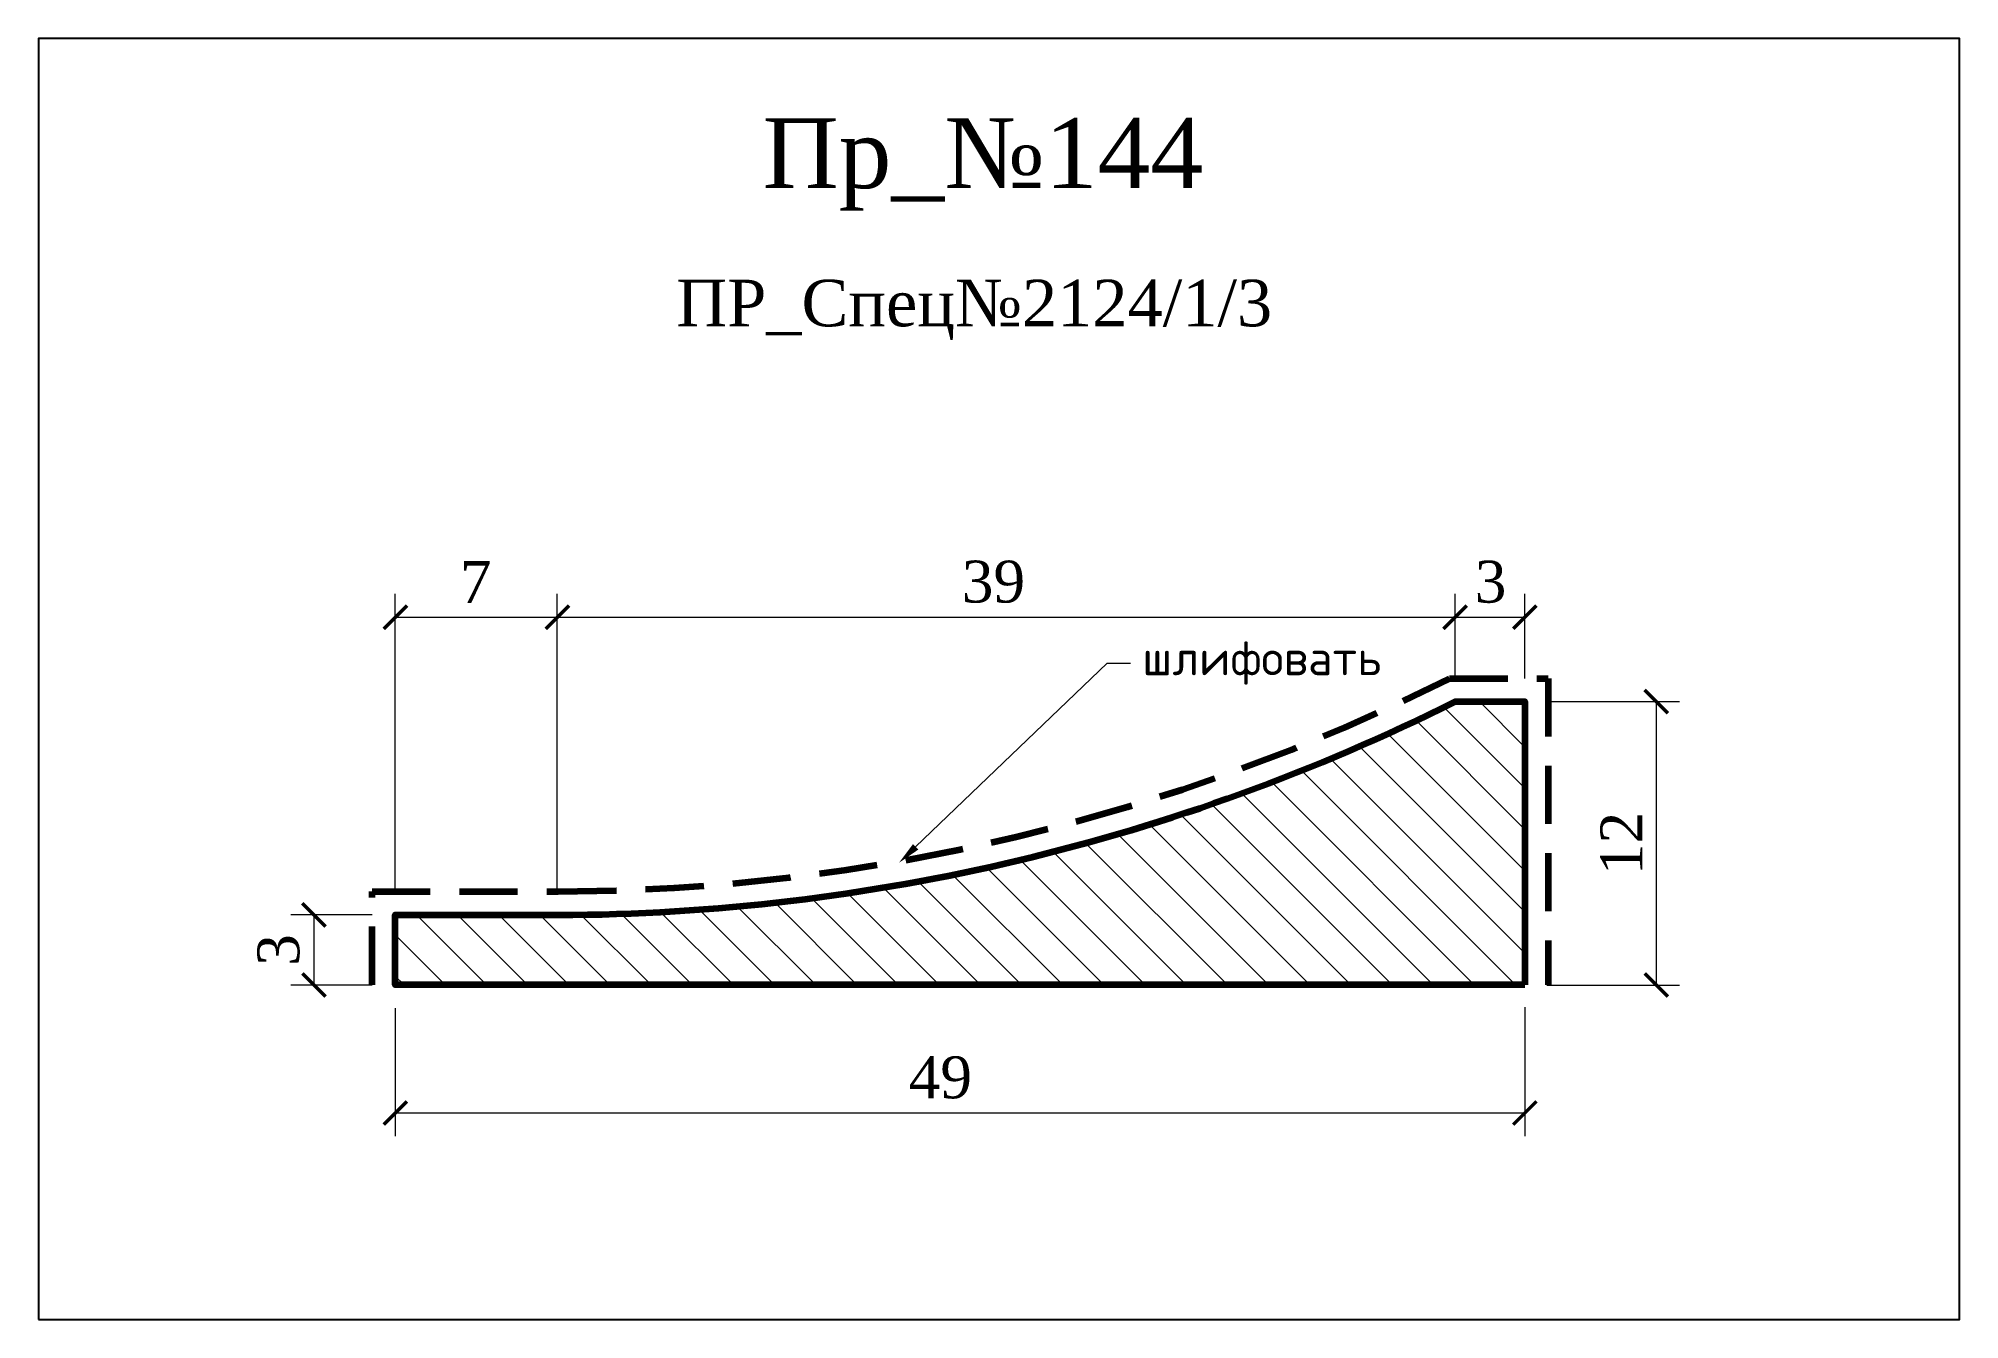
# Model space of a CAD drawing. Header units: millimetres. Extents: x 305040.2 to 305122.7, y -91200.5 to -91145.5.
import ezdxf
from ezdxf import colors
from ezdxf.entities.mleader import LeaderData, LeaderLine
from ezdxf.math import Vec2, Vec3

# ---------------------------------------------------------------- set-up
doc = ezdxf.new("R2010")
doc.units = ezdxf.units.MM
doc.header["$MEASUREMENT"] = 0
doc.linetypes.add('HIDDEN', pattern=[0.375, 0.25, -0.125])
doc.layers.add('Outside panel', color=7, linetype='Continuous', lineweight=18, true_color=0x7f5e57)
doc.layers.add('линия 50', color=1, linetype='Continuous', lineweight=211)
doc.layers.add('служебный слой РАЗМЕРЫ', color=7, linetype='Continuous', lineweight=9)
doc.layers.add('размеры в модели', color=7, linetype='Continuous')
doc.styles.add('ELECT', font='times.ttf')
doc.styles.get("Standard").update_dxf_attribs({"font": 'times.ttf'})
doc.styles.add('ЕСКД профили текст', font='isocpeur.ttf')
doc.dimstyles.new('M_1', dxfattribs={"dimtxt": 1.8, "dimasz": 1, "dimexe": 1, "dimexo": 1, "dimgap": 0.6, "dimtad": 1, "dimdec": 0, "dimdsep": 46, "dimtxsty": 'Standard', "dimblk": 'ARCHTICK', "dimcen": -5, "dimclrd": 7, "dimclre": 7, "dimclrt": 7, "dimadec": 0, "dimazin": 0, "dimtfac": 1, "dimtdec": 0, "dimtmove": 0, "dimatfit": 3, "dimfxl": 1, "dimtolj": 1, "dimtzin": 0, "dimlwd": 5, "dimlwe": 5, "dimarcsym": 0})

# ---------------------------------------------------------------- blocks, each defined once
blk = doc.blocks.new('_ArchTick')
at = {"color": 0, "linetype": 'ByBlock', "const_width": 0.15}
blk.add_lwpolyline([(-0.5, -0.5), (0.5, 0.5)], dxfattribs=at)
blk = doc.blocks.new('*D7')
at = {"layer": 'Defpoints', "color": 0, "ltscale": 1000, "transparency": 16777216}
for p in [(305101.064, -91170.376), (305101.064, -91174), (305062.514, -91183.157)]:
    blk.add_point(p, dxfattribs=at)
at = {"layer": 'размеры в модели', "color": 7, "lineweight": 5, "ltscale": 1000, "transparency": 16777216}
for p, q in [((305062.514, -91182.157), (305062.514, -91169.376)), ((305101.064, -91173), (305101.064, -91169.376)), ((305062.514, -91170.376), (305101.064, -91170.376))]:
    blk.add_line(p, q, dxfattribs=at)
at = {"layer": 'размеры в модели', "color": 7, "lineweight": 5, "ltscale": 1000, "transparency": 16777216, "rotation": 180}
blk.add_blockref('_ArchTick', (305062.514, -91170.376), dxfattribs=at)
at = {"layer": 'размеры в модели', "color": 7, "lineweight": 5, "ltscale": 1000, "transparency": 16777216}
blk.add_blockref('_ArchTick', (305101.064, -91170.376), dxfattribs=at)
at = {"layer": 'размеры в модели', "color": 7, "ltscale": 1000, "transparency": 16777216, "insert": (305081.244, -91168.858), "char_height": 1.8, "attachment_point": 5}
blk.add_mtext('\\A1;39', dxfattribs=at)
blk = doc.blocks.new('*D6')
at = {"layer": 'Defpoints', "color": 0, "ltscale": 1000, "transparency": 16777216}
for p in [(305104.064, -91170.376), (305101.064, -91174), (305104.064, -91174)]:
    blk.add_point(p, dxfattribs=at)
at = {"layer": 'размеры в модели', "color": 7, "lineweight": 5, "ltscale": 1000, "transparency": 16777216}
for p, q in [((305101.064, -91173), (305101.064, -91169.376)), ((305104.064, -91173), (305104.064, -91169.376)), ((305101.064, -91170.376), (305104.064, -91170.376))]:
    blk.add_line(p, q, dxfattribs=at)
at = {"layer": 'размеры в модели', "color": 7, "lineweight": 5, "ltscale": 1000, "transparency": 16777216, "rotation": 180}
blk.add_blockref('_ArchTick', (305101.064, -91170.376), dxfattribs=at)
at = {"layer": 'размеры в модели', "color": 7, "lineweight": 5, "ltscale": 1000, "transparency": 16777216}
blk.add_blockref('_ArchTick', (305104.064, -91170.376), dxfattribs=at)
at = {"layer": 'размеры в модели', "color": 7, "ltscale": 1000, "transparency": 16777216, "insert": (305102.592, -91168.861), "char_height": 1.8, "attachment_point": 5}
blk.add_mtext('\\A1;3', dxfattribs=at)
blk = doc.blocks.new('*D5')
at = {"layer": 'Defpoints', "color": 0, "ltscale": 1000, "transparency": 16777216}
for p in [(305062.514, -91170.376), (305062.514, -91182.157), (305055.558, -91183.157)]:
    blk.add_point(p, dxfattribs=at)
at = {"layer": 'размеры в модели', "color": 7, "lineweight": 5, "ltscale": 1000, "transparency": 16777216}
for p, q in [((305055.558, -91182.157), (305055.558, -91169.376)), ((305062.514, -91181.157), (305062.514, -91169.376)), ((305055.558, -91170.376), (305062.514, -91170.376))]:
    blk.add_line(p, q, dxfattribs=at)
at = {"layer": 'размеры в модели', "color": 7, "lineweight": 5, "ltscale": 1000, "transparency": 16777216, "rotation": 180}
blk.add_blockref('_ArchTick', (305055.558, -91170.376), dxfattribs=at)
at = {"layer": 'размеры в модели', "color": 7, "lineweight": 5, "ltscale": 1000, "transparency": 16777216}
blk.add_blockref('_ArchTick', (305062.514, -91170.376), dxfattribs=at)
at = {"layer": 'размеры в модели', "color": 7, "ltscale": 1000, "transparency": 16777216, "insert": (305059.014, -91168.858), "char_height": 1.8, "attachment_point": 5}
blk.add_mtext('\\A1;7', dxfattribs=at)
blk = doc.blocks.new('*D4')
at = {"layer": 'Defpoints', "color": 0, "ltscale": 1000, "transparency": 16777216}
for p in [(305055.558, -91183.157), (305052.064, -91186.166), (305055.558, -91186.166)]:
    blk.add_point(p, dxfattribs=at)
at = {"layer": 'размеры в модели', "color": 7, "lineweight": 5, "ltscale": 1000, "transparency": 16777216}
for p, q in [((305054.558, -91183.157), (305051.064, -91183.157)), ((305052.064, -91183.157), (305052.064, -91186.166)), ((305054.558, -91186.166), (305051.064, -91186.166))]:
    blk.add_line(p, q, dxfattribs=at)
for p, rotation in [((305052.064, -91183.157), 90), ((305052.064, -91186.166), 270)]:
    blk.add_blockref('_ArchTick', p, dxfattribs=dict(at, rotation=rotation))
at = {"layer": 'размеры в модели', "color": 7, "ltscale": 1000, "transparency": 16777216, "insert": (305050.548, -91184.662), "char_height": 1.8, "attachment_point": 5, "rotation": 90}
blk.add_mtext('\\A1;3', dxfattribs=at)
blk = doc.blocks.new('*D2')
at = {"layer": 'Defpoints', "color": 0, "ltscale": 1000, "transparency": 16777216}
for p in [(305055.558, -91186.157), (305104.064, -91186.122), (305104.064, -91191.658)]:
    blk.add_point(p, dxfattribs=at)
at = {"layer": 'размеры в модели', "color": 7, "lineweight": 5, "ltscale": 1000, "transparency": 16777216}
for p, q in [((305055.558, -91187.157), (305055.558, -91192.658)), ((305104.064, -91187.122), (305104.064, -91192.658)), ((305055.558, -91191.658), (305104.064, -91191.658))]:
    blk.add_line(p, q, dxfattribs=at)
at = {"layer": 'размеры в модели', "color": 7, "lineweight": 5, "ltscale": 1000, "transparency": 16777216, "rotation": 180}
blk.add_blockref('_ArchTick', (305055.558, -91191.658), dxfattribs=at)
at = {"layer": 'размеры в модели', "color": 7, "lineweight": 5, "ltscale": 1000, "transparency": 16777216}
blk.add_blockref('_ArchTick', (305104.064, -91191.658), dxfattribs=at)
at = {"layer": 'размеры в модели', "color": 7, "ltscale": 1000, "transparency": 16777216, "insert": (305078.964, -91190.14), "char_height": 1.8, "attachment_point": 5}
blk.add_mtext('\\A1;49', dxfattribs=at)
blk = doc.blocks.new('*D3')
at = {"layer": 'Defpoints', "color": 0, "ltscale": 1000, "transparency": 16777216}
for p in [(305104.064, -91174), (305104.01, -91186.166), (305109.706, -91186.166)]:
    blk.add_point(p, dxfattribs=at)
at = {"layer": 'размеры в модели', "color": 7, "lineweight": 5, "ltscale": 1000, "transparency": 16777216}
for p, q in [((305105.064, -91174), (305110.706, -91174)), ((305109.706, -91174), (305109.706, -91186.166)), ((305105.01, -91186.166), (305110.706, -91186.166))]:
    blk.add_line(p, q, dxfattribs=at)
for p, rotation in [((305109.706, -91174), 90), ((305109.706, -91186.166), 270)]:
    blk.add_blockref('_ArchTick', p, dxfattribs=dict(at, rotation=rotation))
at = {"layer": 'размеры в модели', "color": 7, "ltscale": 1000, "transparency": 16777216, "insert": (305108.206, -91180.088), "char_height": 1.8, "attachment_point": 5, "rotation": 90}
blk.add_mtext('\\A1;12', dxfattribs=at)

msp = doc.modelspace()

# ---------------------------------------------------------------- hatches: boundary and pattern name
at = {"layer": 'Outside panel', "ltscale": 1000}
h = msp.add_hatch(dxfattribs=at)
h.set_pattern_fill('ANSI31', color=256, scale=10, angle=90)
h.set_pattern_definition([(135, (-5909.2456, 5193.3238), (-0.8838834765, -0.8838834765), [])])
edge = h.paths.add_edge_path()
edge.add_line((305104.064, -91186.157), (305055.558, -91186.157))
edge.add_line((305055.558, -91186.157), (305055.558, -91183.157))
edge.add_line((305055.558, -91183.157), (305062.558, -91183.157))
edge.add_arc((305062.285, -91096.47), 86.687, 270.17991, 296.57276)
edge.add_line((305101.064, -91174), (305104.064, -91174))
edge.add_line((305104.064, -91174), (305104.064, -91186.157))

# ---------------------------------------------------------------- linework, layer by layer
at = {"color": 6, "ltscale": 1000}
msp.add_lwpolyline([(305040.232, -91200.528), (305122.732, -91200.528), (305122.732, -91145.528), (305040.232, -91145.528)], close=True, dxfattribs=at)
at = {"layer": 'линия 50', "color": 1, "linetype": 'HIDDEN', "ltscale": 10, "true_color": 0xff0909}
msp.add_lwpolyline([(305054.558, -91186.157), (305054.558, -91182.157), (305062.556, -91182.157, 0.116364), (305100.827, -91173), (305105.064, -91173), (305105.064, -91186.157)], format="xyb", dxfattribs=at)
at = {"layer": 'линия 50', "color": 7}
msp.add_lwpolyline([(305104.064, -91186.157), (305055.558, -91186.157), (305055.558, -91183.157), (305062.558, -91183.157, 0.115672), (305101.064, -91174), (305104.064, -91174)], format="xyb", close=True, dxfattribs=at)

# ---------------------------------------------------------------- texts
at = {"color": 5, "ltscale": 1000, "style": 'ELECT'}
msp.add_text('Пр_№144', height=3, dxfattribs=at).set_placement((305071.325, -91151.951))
at = {"color": 7, "ltscale": 1000, "style": 'ELECT'}
msp.add_text('ПР_Спец№2124/1/3', height=2, dxfattribs=at).set_placement((305067.628, -91157.885))

# ---------------------------------------------------------------- dimensions: what is measured, and where the dimension line sits
at = {"layer": 'размеры в модели', "color": 0, "ltscale": 1000}
for base, p1, p2, picture, middle in [((305062.514, -91170.376), (305055.558, -91183.157), (305062.514, -91182.157), '*D5', (305059.014, -91170.376)), ((305101.064, -91170.376), (305062.514, -91183.157), (305101.064, -91174), '*D7', (305081.244, -91170.376)), ((305104.064, -91170.376), (305101.064, -91174), (305104.064, -91174), '*D6', (305102.592, -91170.376))]:
    dim = msp.add_linear_dim(base=base, p1=p1, p2=p2, dimstyle='M_1', override={"dimtxt": 1.8}, dxfattribs=at)
    dim.commit()
    dim.dimension.update_dxf_attribs({"geometry": picture, "text_midpoint": middle, "dimtype": 128})
dim = msp.add_linear_dim(base=(305109.706, -91186.166), p1=(305104.064, -91174), p2=(305104.01, -91186.166), angle=90, dimstyle='M_1', override={"dimtxt": 1.8}, dxfattribs=at)
dim.commit()
dim.dimension.update_dxf_attribs({"geometry": '*D3', "text_midpoint": (305109.706, -91180.088), "dimtype": 128})
dim = msp.add_linear_dim(base=(305052.064, -91186.166), p1=(305055.558, -91183.157), p2=(305055.558, -91186.166), angle=90, dimstyle='M_1', override={"dimtxt": 1.8}, dxfattribs=at)
dim.commit()
dim.dimension.update_dxf_attribs({"geometry": '*D4', "text_midpoint": (305050.548, -91184.662)})
dim = msp.add_linear_dim(base=(305104.064, -91191.658), p1=(305055.558, -91186.157), p2=(305104.064, -91186.122), dimstyle='M_1', dxfattribs=at)
dim.commit()
dim.dimension.update_dxf_attribs({"geometry": '*D2', "text_midpoint": (305078.964, -91191.658), "dimtype": 128})

# ---------------------------------------------------------------- leaders
at = {"layer": 'служебный слой РАЗМЕРЫ'}
ml = msp.add_multileader_mtext('Standard', dxfattribs=at)
ml.set_content('\\A1;шлифовать', color=256, style='ЕСКД профили текст')
ml.set_leader_properties(color=256, linetype='ByLayer', lineweight=-1)
ml.build(insert=Vec2(0, 0))
ml.multileader.update_dxf_attribs({"dogleg_length": 1, "arrow_head_size": 1})
ctx = ml.context
ctx.base_point, ctx.char_height, ctx.arrow_head_size, ctx.landing_gap_size, ctx.plane_origin = Vec3(305087.133, -91172.342), 1.5, 1, 0.5, Vec3(305100.609, -91146.173)
notes = []
notes.append((ctx, [(1, (1, 1, 0), (305086.133, -91172.342), (1, 0), 1, [(0, [(305077.18, -91180.925)], 0, [])])]))
ctx.mtext.insert, ctx.mtext.flow_direction = Vec3(305087.633, -91171.367), 5
for ctx, leaders in notes:
    for number, flags, end, landing, length, lines in leaders:
        leader = LeaderData()
        leader.index, (leader.has_last_leader_line, leader.has_dogleg_vector, leader.attachment_direction) = number, flags
        leader.last_leader_point, leader.dogleg_vector, leader.dogleg_length = Vec3(end), Vec3(landing), length
        for number, points, colour, breaks in lines:
            line = LeaderLine()
            line.index, line.vertices, line.color, line.breaks = number, Vec3.list(points), colors.encode_raw_color(colour), breaks
            leader.lines.append(line)
        ctx.leaders.append(leader)

doc.saveas('drawing.dxf')
